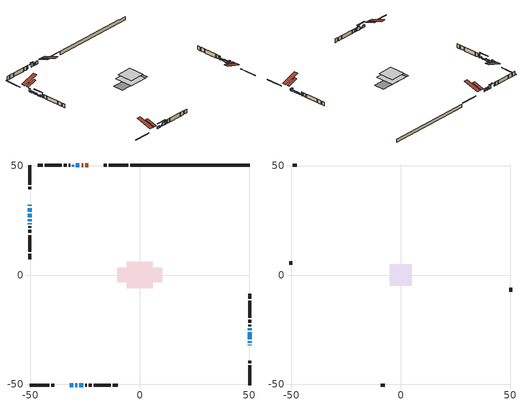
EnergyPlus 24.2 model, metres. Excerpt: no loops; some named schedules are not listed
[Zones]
conditioned space
 floor adiabatic (AdiabaticFloorConstruction): -5.99,-5.99 -5.99,5.99 5.99,5.99 5.99,-5.99 z0.49
 floor foundation (Slab1 construction): -10.37,-3.3 -10.37,3.3 10.37,3.3 10.37,-3.3 z-1.69
 wall outside (RimJoist1 construction): -5.33,50.26 -14.25,50.26 / -50.26,-50.26 -41.34,-50.26 / -50.26,50.26 -50.26,41.34 / 50.26,-50.26 50.26,-41.34 z0.49:0.79
 wall outside (RimJoist2 construction): -15.18,50.26 -16.51,50.26 / -40.41,-50.26 -39.08,-50.26 / -50.26,40.41 -50.26,39.08 / 50.26,-40.41 50.26,-39.08 z0.49:0.79
 wall outside (AdiabaticWallConstruction 1): -23.55,50.26 -24.92,50.26 / -25.85,50.26 -26.6,50.26 z0.49:2.52
 wall outside (AdiabaticWallConstruction): -27.53,50.26 -29.21,50.26 z0.49:3.16; -32.04,-50.26 -30.44,-50.26 z0.49:1.51; -50.26,32.04 -50.26,31.53 / -27.62,-50.26 -25.84,-50.26 z0.49:2.52; -50.26,30.61 -50.26,28.98 / -50.26,28.05 -50.26,26.47 z0.49:1.43; -29.52,-50.26 -28.55,-50.26 / -50.26,25.55 -50.26,24.58 z0.49:1.15; -50.26,23.65 -50.26,23.14 / 50.26,-32.05 50.26,-31.81 z0.49:1.71; 50.26,-30.88 50.26,-30.22 z0.49:2.42; 50.26,-29.29 50.26,-26.14 z0.49:1.46; 50.26,-25.21 50.26,-24.35 z0.49:1.28
 wall outside (Wall1 construction): -31.78,50.26 -32.42,50.26 / -24.91,-50.26 -24.27,-50.26 / -50.26,22.21 -50.26,21.57 / 50.26,-23.42 50.26,-22.78 z0.49:2.93
 wall outside (Wall2 construction): -33.35,50.26 -34.8,50.26 / -23.34,-50.26 -21.89,-50.26 / -50.26,20.64 -50.26,19.2 / 50.26,-21.85 50.26,-20.4 z0.49:2.93
 wall outside (Wall3 construction): -35.73,50.26 -43.4,50.26 / -20.97,-50.26 -13.3,-50.26 / -50.26,18.27 -50.26,10.6 / 50.26,-19.47 50.26,-11.81 z0.49:2.93
 wall outside (Wall4 construction): -44.32,50.26 -46.69,50.26 / -12.37,-50.26 -10.01,-50.26 / -50.26,9.67 -50.26,7.31 / 50.26,-10.88 50.26,-8.51 z0.49:2.93
 wall foundation (FoundationWall1 construction): -4.41,50.26,-1.69 -4.41,50.26,0.49 44.79,50.26,0.49 44.79,50.26,0.26 50.26,50.26,0.26 50.26,50.26,-1.69
 window (WindowConstruction): -27.53,50.26 -29.21,50.26 z0.49:3.16
 window (WindowConstruction 5): -32.04,-50.26 -30.44,-50.26 z0.49:1.5
 window (WindowConstruction 6): -50.26,32.04 -50.26,31.53 z0.49:2.52
 window (WindowConstruction 7): -50.26,30.61 -50.26,28.98 z0.49:1.43
 window (WindowConstruction 8): -50.26,28.05 -50.26,26.48 z0.49:1.43
 window (WindowConstruction 11): -29.51,-50.26 -28.55,-50.26 z0.49:1.15
 window (WindowConstruction 12): -50.26,25.55 -50.26,24.58 z0.49:1.15
 window (WindowConstruction 9): -50.26,23.65 -50.26,23.14 z0.49:1.71
 window (WindowConstruction 10): 50.26,-32.04 50.26,-31.81 z0.49:1.71
 window (WindowConstruction 1): 50.26,-30.88 50.26,-30.22 z0.49:2.42
 window (WindowConstruction 2): 50.26,-29.29 50.26,-26.14 z0.49:1.46
 window (WindowConstruction 3): 50.26,-25.21 50.26,-24.35 z0.49:1.28
 window (WindowConstruction 4): -27.62,-50.26 -25.84,-50.26 z0.49:2.52
 door (Door): -23.55,50.26 -24.92,50.26 z0.49:2.52
 door (Door 1): -25.85,50.26 -26.6,50.26 z0.49:2.52
 ceiling adiabatic (AdiabaticFloorConstruction): 5.99,-5.99 5.99,5.99 -5.99,5.99 -5.99,-5.99 z0.49
 roof outside (Roof2 construction): -22.62,50.26,2.93 -22.62,43.9,5.05 -20.94,43.9,5.05 -20.94,50.26,2.93; -32.97,-50.26,2.93 -32.97,-43.9,5.05 -34.65,-43.9,5.05 -34.65,-50.26,2.93; -50.26,32.97,2.93 -43.9,32.97,5.05 -43.9,34.65,5.05 -50.26,34.65,2.93; 50.26,-32.97,2.93 43.9,-32.97,5.05 43.9,-34.65,5.05 50.26,-34.65,2.93
 roof outside (AdiabaticRoofConstruction): -30.86,50.26,2.93 -30.86,49.57,3.16 -30.13,49.57,3.16 -30.13,50.26,2.93
 skylight (SkylightConstruction): -30.85,50.26,2.93 -30.85,49.57,3.16 -30.14,49.57,3.16 -30.14,50.26,2.93
attic - vented
 floor to conditioned space (Floor1 construction Reversed): -5.02,-5.02 -5.02,5.02 5.02,5.02 5.02,-5.02 z2.93
 wall outside (Wall5 construction): -47.62,50.26 -49.33,50.26 / -9.08,-50.26 -7.37,-50.26 / -50.26,6.38 -50.26,4.67 / 50.26,-7.58 50.26,-5.87 z0.49:2.93
 roof outside (Roof1 construction): -20.01,50.26,2.93 -20.01,40.49,6.18 -17.44,40.49,6.18 -17.44,50.26,2.93; -35.58,-50.26,2.93 -35.58,-40.49,6.18 -38.15,-40.49,6.18 -38.15,-50.26,2.93; -50.26,35.58,2.93 -40.49,35.58,6.18 -40.49,38.15,6.18 -50.26,38.15,2.93; 50.26,-35.58,2.93 40.49,-35.58,6.18 40.49,-38.15,6.18 50.26,-38.15,2.93
shading: -29.41,50.26 -27.33,50.26 -27.33,50.67 -29.41,50.67 z3.36; -30.24,-50.26 -32.24,-50.26 -32.24,-50.67 -30.24,-50.67 z1.71; -50.26,31.33 -50.26,32.24 -50.67,32.24 -50.67,31.33 z2.72; -50.26,28.78 -50.26,30.81 -50.67,30.81 -50.67,28.78 z1.63; -50.26,26.27 -50.26,28.25 -50.67,28.25 -50.67,26.27 z1.63; -25.91,-50.26 -32.15,-50.26 -32.15,-50.67 -25.91,-50.67 z3.79; -50.26,21.94 -50.26,28.19 -50.67,28.19 -50.67,21.94 z3.79; 50.26,-30.02 50.26,-31.08 50.67,-31.08 50.67,-30.02 z2.62; 50.26,-25.94 50.26,-29.49 50.67,-29.49 50.67,-25.94 z1.66; 50.26,-24.15 50.26,-25.41 50.67,-25.41 50.67,-24.15 z1.48; -25.64,-50.26 -27.82,-50.26 -27.82,-50.67 -25.64,-50.67 z2.72
[Building]
Building 1: Terrain=Suburbs
[Site:Location]
Edmonton Intl AP_AB: Latitude {deg}=53.31; Longitude {deg}=-113.58; Time Zone {hr}=-7; Elevation {m}=723; Keep Site Location Information=Yes
[Site:GroundTemperature:Shallow]
-1.56185, -3.61833, -3.78302, -2.80711, 1.11059, 5.01004, 8.39065, 10.5322, 10.7141, 8.97234, 5.67794, 1.89811
[Site:WaterMainsTemperature]
Calculation Method=Schedule; Temperature Schedule=mains temperature schedule
[Material] Roughness=Rough; Thermal Absorptance=0.9
Name | Thickness {m} | Conductivity {W/m-K} | Density {kg/m3} | Specific Heat {J/kg-K} | Solar Absorptance | Visible Absorptance
asphalt or fiberglass shingles | 0.00635 | 0.162714 | 1121.4 | 1465.45 | 0.4 | 0.4
asphalt or fiberglass shingles 1 | 0.00635 | 0.162714 | 1121.4 | 1465.45 | 0.7 | 0.7
ceiling loosefill ins | 0.0846667 | 0.0480833 | 16.02 | 1046.75 | 0.7 | 0.7
ceiling stud and cavity | 0.1397 | 0.100682 | 65.682 | 1177.47 | 0.7 | 0.7
concrete 4.0 in. | 0.1016 | 1.803125 | 2242.8 | 837.4 | 0.7 | 0.7
concrete 8.0 in. | 0.2032 | 1.803125 | 2242.8 | 837.4 | 0.7 | 0.7
door material | 0.04445 | 0.053851 | 512.64 | 1214.23 | 0.7 | 0.7
door material 1 | 0.04445 | 0.188738 | 512.64 | 1214.23 | 0.7 | 0.7
exterior vertical ins | 0.0457286 | 0.029427 | 32.04 | 1214.23 | 0.7 | 0.7
floor covering | 0.0127 | 0.0433444 | 54.468 | 1339.84 | 0.6 | 0.6
floor rigid ins; roof rigid ins; wall rigid ins | 0.512978 | 0.029427 | 32.04 | 1214.23 | 0.7 | 0.7
floor stud and cavity | 0.1397 | 1.75129 | 37.0049 | 1207.88 | 0.7 | 0.7
furniture material conditioned space 1 | 0.1524 | 0.115458 | 640.8 | 1214.23 | 0.6 | 0.6
gypsum board | 0.0127 | 0.160291 | 801 | 837.4 | 0.6 | 0.6
gypsum board 1 | 0.0127 | 0.160291 | 801 | 837.4 | 0.7 | 0.7
osb sheathing 0.5 in. | 0.0127 | 0.115458 | 512.64 | 1214.23 | 0.7 | 0.7
osb sheathing 0.75 in. | 0.01905 | 0.115458 | 512.64 | 1214.23 | 0.7 | 0.7
osb sheathing 2.0 in. | 0.0508 | 0.115458 | 512.64 | 1214.23 | 0.7 | 0.7
rim joist rigid ins | 0.051816 | 0.029427 | 32.04 | 1214.23 | 0.7 | 0.7
rim joist stud and cavity | 0.0508 | 0.0413573 | 125.044 | 1163.47 | 0.6 | 0.6
rim joist stud and cavity 1 | 0.0508 | 0.0357683 | 125.044 | 1163.47 | 0.6 | 0.6
roof stud and cavity | 0.2032 | 0.116356 | 78.34581 | 1123.46 | 0.7 | 0.7
roof stud and cavity 1 | 0.18415 | 1.78685 | 37.0049 | 1207.88 | 0.6 | 0.6
wall stud and cavity | 0.1397 | 0.104668 | 139.0536 | 1170.24 | 0.7 | 0.7
wall stud and cavity 1 | 0.1397 | 0.08757 | 139.0536 | 1170.24 | 0.7 | 0.7
wall stud and cavity 2 | 0.1397 | 0.0937807 | 139.0536 | 1170.24 | 0.7 | 0.7
wall stud and cavity 3 | 0.1397 | 0.108832 | 139.0536 | 1170.24 | 0.7 | 0.7
wall stud and cavity 4 | 0.0889 | 6.1454 | 50.32683 | 1063.81 | 0.6 | 0.6
wall stud and cavity 5 | 0.0889 | 0.380278 | 52.3479 | 1209.89 | 0.7 | 0.7
wall stud and cavity 6 | 0.0889 | 0.391764 | 83.0341 | 1211.67 | 0.7 | 0.7
wood siding | 0.0254 | 0.102417 | 544.68 | 1172.36 | 0.4 | 0.4
wood siding 1 | 0.00254 | 0.102417 | 544.68 | 1172.36 | 0.4 | 0.4
wood siding 2; wood siding 3; wood siding 4 | 0.0254 | 0.102417 | 544.68 | 1172.36 | 0.7 | 0.7
[WindowMaterial:SimpleGlazingSystem]
Name | U-Factor {W/m2-K} | Solar Heat Gain Coefficient
SkylightMaterial | 2.71701 | 0.4859
WindowMaterial | 2.43529 | 0.63
WindowMaterial 1 | 1.936198 | 0.48
WindowMaterial 10 | 3.30232 | 0.55
WindowMaterial 11 | 2.03897 | 0.44
WindowMaterial 2 | 1.93506 | 0.48
WindowMaterial 3 | 2.00774 | 0.45
WindowMaterial 4 | 2.97754 | 0.59
WindowMaterial 5 | 1.919164 | 0.49
WindowMaterial 6 | 2.549422 | 0.58
WindowMaterial 7 | 1.93393 | 0.48
WindowMaterial 8 | 1.941876 | 0.48
WindowMaterial 9 | 2.57668 | 0.56
[Construction]
AdiabaticFloorConstruction: floor stud and cavity, floor rigid ins, osb sheathing 0.75 in., floor covering
AdiabaticRoofConstruction: asphalt or fiberglass shingles 1, roof rigid ins, osb sheathing 0.75 in., roof stud and cavity 1
AdiabaticWallConstruction: wood siding 3, wall rigid ins, wall stud and cavity 5, gypsum board
AdiabaticWallConstruction 1: wood siding 4, wall rigid ins, wall stud and cavity 5, gypsum board
Door: door material
Door 1: door material 1
Floor1 construction Reversed: gypsum board, ceiling stud and cavity, ceiling loosefill ins
FoundationWall1 construction: concrete 8.0 in., gypsum board 1
furniture construction conditioned space 1: furniture material conditioned space 1
PartitionWallConstruction: gypsum board, wall stud and cavity 6, gypsum board
RimJoist1 construction: wood siding 2, rim joist rigid ins, osb sheathing 2.0 in., rim joist stud and cavity
RimJoist2 construction: wood siding 2, rim joist rigid ins, osb sheathing 2.0 in., rim joist stud and cavity 1
Roof1 construction: asphalt or fiberglass shingles
Roof2 construction: asphalt or fiberglass shingles, osb sheathing 0.75 in., roof stud and cavity, gypsum board
SkylightConstruction: SkylightMaterial
Slab1 construction: concrete 4.0 in.
Wall1 construction: wood siding, osb sheathing 0.5 in., wall stud and cavity, gypsum board
Wall2 construction: wood siding, osb sheathing 0.5 in., wall stud and cavity 1, gypsum board
Wall3 construction: wood siding, osb sheathing 0.5 in., wall stud and cavity 2, gypsum board
Wall4 construction: wood siding, osb sheathing 0.5 in., wall stud and cavity 3, gypsum board
Wall5 construction: wood siding 1, wall stud and cavity 4
WindowConstruction: WindowMaterial
WindowConstruction 1: WindowMaterial 1
WindowConstruction 10: WindowMaterial 10
WindowConstruction 11; WindowConstruction 12: WindowMaterial 11
WindowConstruction 2: WindowMaterial 2
WindowConstruction 3: WindowMaterial 3
WindowConstruction 4: WindowMaterial 4
WindowConstruction 5: WindowMaterial 5
WindowConstruction 6: WindowMaterial 6
WindowConstruction 7: WindowMaterial 7
WindowConstruction 8: WindowMaterial 8
WindowConstruction 9: WindowMaterial 9
[Zone] Multiplier=1; Part of Total Floor Area=Yes
Name | Volume {m3}
attic - vented | 53.1876
conditioned space | 693.4
[Space]
Name | Zone | Volume {m3}
attic - vented 1 | attic - vented | 53.1876
conditioned space 1 | conditioned space | 693.4
[ZoneInfiltration:EffectiveLeakageArea]
infil attic - vented 1: Zone or Space=attic - vented 1; Schedule=Always On Discrete; Effective Air Leakage Area {cm2}=3499.48; Stack Coefficient=0.000396018; Wind Coefficient=1.34455e-05
[ZoneMixing]
whole house fan mix: Zone or Space=attic - vented; Schedule=Always On Continuous; Design Flow Rate Calculation Method=Flow/Zone; Design Flow Rate {m3/s}=0; Source Zone or Space=conditioned space
[SurfaceProperty:ExposedFoundationPerimeter]
Slab1: Exposed Perimeter Calculation Method=TotalExposedPerimeter; Total Exposed Perimeter {m}=54.662
[InternalMass] Zone or ZoneList=conditioned space; Space or SpaceList=conditioned space 1
Name | Construction | Surface Area {m2}
furniture mass conditioned space 1 | furniture construction conditioned space 1 | 112.172
partition wall mass | PartitionWallConstruction | 280.43
[Lights]
interior lighting: Zone or ZoneList or Space or SpaceList=conditioned space 1; Schedule=interior lighting schedule; Design Level Calculation Method=LightingLevel; Lighting Level {W}=343.2; Return Air Fraction=0; Fraction Radiant=0.6; Fraction Visible=0.2; Fraction Replaceable=1
[People]
occupants: Zone or ZoneList or Space or SpaceList=conditioned space 1; Number of People Schedule=occupants schedule; Number of People Calculation Method=People; Number of People=3; Fraction Radiant=0.314171; Sensible Heat Fraction=0.56303; Activity Level Schedule=occupants activity schedule; Carbon Dioxide Generation Rate {m3/s-W}=0; Enable ASHRAE 55 Comfort Warnings=No; Mean Radiant Temperature Calculation Type=EnclosureAveraged
[ElectricEquipment] Zone or ZoneList or Space or SpaceList=conditioned space 1; Design Level Calculation Method=EquipmentLevel
Name | Schedule | Design Level {W} | Fraction Latent | Fraction Radiant | Fraction Lost
clothes dryer | clothes dryer schedule | 140.772 | 0.015 | 0.081 | 0.85
clothes washer | clothes washer schedule | 32.1985 | 0.03 | 0.162 | 0.7
cooking range | cooking range schedule | 215.147 | 0.08 | 0.432 | 0.2
dishwasher | dishwasher schedule | 66.8632 | 0.3 | 0.18 | 0.4
fridge | fridge schedule | 72.9452 | 0 | 0.6 | 0
mech vent bath fan 0 | mech vent bath fan 0 schedule | 50.2 | 0 | 0 | 1
mech vent bath fan 1 | mech vent bath fan 1 schedule | 50.2 | 0 | 0 | 1
mech vent house fan | mech vent house fan schedule | 0 | 0 | 0 | 1
mech vent house fan cfis | mech vent house fan cfis schedule | 0 | 0 | 0 | 0
mech vent range fan 0 | mech vent range fan 0 schedule | 57 | 0 | 0 | 1
misc plug loads | misc plug loads schedule | 494.7 | 0.045 | 0.513 | 0.1
whole house fan | Always On Discrete | 0 | 0 | 0 | 1
[OtherEquipment] Zone or ZoneList or Space or SpaceList=conditioned space 1; Design Level Calculation Method=EquipmentLevel
Name | Fuel Type | Schedule | Design Level {W} | Fraction Latent | Fraction Radiant | Fraction Lost
clothes dryer 1 | Electricity | clothes dryer schedule | 0 | 0.015 | 0.081 | 0.85
cooking range 1 | Electricity | cooking range schedule | 0 | 0.08 | 0.432 | 0.2
general water use latent | None | general water use schedule | 62.594 | 1 | 0 | 0
general water use sensible | None | general water use schedule | -61.6891 | 0 | 0.6 | 0
mech vent house fan latent load | None | Always On Discrete | 0 | 1 | 0 | 0
mech vent house fan sensible load | None | Always On Discrete | 0 | 0 | 0 | 0
water heater energy adjustment1 | NaturalGas | Always On Discrete | 0.01 | 0 | 0 | 1
[ZoneInfiltration:DesignFlowRate] Zone or ZoneList or Space or SpaceList=conditioned space 1; Schedule=Always On Discrete; Design Flow Rate Calculation Method=Flow/Zone; Design Flow Rate {m3/s}=0
infil flow; natural vent flow; whole house fan flow
[Foundation:Kiva]
Foundation Kiva 1: Initial Indoor Air Temperature {C}=18; Wall Height Above Grade {m}=0.489996; Wall Depth Below Slab {m}=0.2032; Custom Block Material Name 1=exterior vertical ins; Custom Block Depth 1 {m}=2.17999; Custom Block X Position 1 {m}=0.2159; Custom Block Z Position 1 {m}=0
[Foundation:Kiva:Settings]
Soil Conductivity {W/m-K}=0.849921; Soil Density {kg/m3}=1842.3; Soil Specific Heat {J/kg-K}=418.7; Ground Solar Absorptivity=0.9; Ground Thermal Absorptivity=0.9; Ground Surface Roughness {m}=0.03; Far-Field Width {m}=40; Deep-Ground Boundary Condition=ZeroFlux; Deep-Ground Depth {m}=40; Minimum Cell Dimension {m}=0.2; Maximum Cell Growth Coefficient=3; Simulation Timestep=Timestep
[Exterior:Lights]
exterior lighting: Schedule=exterior lighting schedule; Design Level {W}=75.6
[Schedule:Constant]
Name | Hourly Value
Always On Continuous; mech vent house fan schedule; mech vent house fan cfis schedule; Always On Discrete | 1
occupants activity schedule | 117.228
fridge schedule | 0
[Schedule:Week:Daily]
interior lighting schedule Week Rule - Jan1-Jan27: interior lighting schedule day, interior lighting schedule day, interior lighting schedule day, interior lighting schedule day, interior lighting schedule day, interior lighting schedule day, interior lighting schedule day, interior lighting schedule default day, interior lighting schedule default day, interior lighting schedule default day, interior lighting schedule default day, interior lighting schedule default day
interior lighting schedule Week Rule - Jan28-Feb3: interior lighting schedule day, interior lighting schedule day, interior lighting schedule day, interior lighting schedule day, interior lighting schedule day 1, interior lighting schedule day 1, interior lighting schedule day 1, interior lighting schedule default day, interior lighting schedule default day, interior lighting schedule default day, interior lighting schedule default day, interior lighting schedule default day
interior lighting schedule Week Rule - Feb4-Feb24: interior lighting schedule day 1, interior lighting schedule day 1, interior lighting schedule day 1, interior lighting schedule day 1, interior lighting schedule day 1, interior lighting schedule day 1, interior lighting schedule day 1, interior lighting schedule default day, interior lighting schedule default day, interior lighting schedule default day, interior lighting schedule default day, interior lighting schedule default day
interior lighting schedule Week Rule - Feb25-Mar3: interior lighting schedule day 1, interior lighting schedule day 1, interior lighting schedule day 1, interior lighting schedule day 1, interior lighting schedule day 2, interior lighting schedule day 2, interior lighting schedule day 2, interior lighting schedule default day, interior lighting schedule default day, interior lighting schedule default day, interior lighting schedule default day, interior lighting schedule default day
interior lighting schedule Week Rule - Mar4-Mar31: interior lighting schedule day 2, interior lighting schedule day 2, interior lighting schedule day 2, interior lighting schedule day 2, interior lighting schedule day 2, interior lighting schedule day 2, interior lighting schedule day 2, interior lighting schedule default day, interior lighting schedule default day, interior lighting schedule default day, interior lighting schedule default day, interior lighting schedule default day
interior lighting schedule Week Rule - Apr1-Apr28: interior lighting schedule day 3, interior lighting schedule day 3, interior lighting schedule day 3, interior lighting schedule day 3, interior lighting schedule day 3, interior lighting schedule day 3, interior lighting schedule day 3, interior lighting schedule default day, interior lighting schedule default day, interior lighting schedule default day, interior lighting schedule default day, interior lighting schedule default day
interior lighting schedule Week Rule - Apr29-May5: interior lighting schedule day 3, interior lighting schedule day 3, interior lighting schedule day 4, interior lighting schedule day 4, interior lighting schedule day 4, interior lighting schedule day 4, interior lighting schedule day 4, interior lighting schedule default day, interior lighting schedule default day, interior lighting schedule default day, interior lighting schedule default day, interior lighting schedule default day
interior lighting schedule Week Rule - May6-May26: interior lighting schedule day 4, interior lighting schedule day 4, interior lighting schedule day 4, interior lighting schedule day 4, interior lighting schedule day 4, interior lighting schedule day 4, interior lighting schedule day 4, interior lighting schedule default day, interior lighting schedule default day, interior lighting schedule default day, interior lighting schedule default day, interior lighting schedule default day
interior lighting schedule Week Rule - May27-Jun2: interior lighting schedule day 4, interior lighting schedule day 4, interior lighting schedule day 4, interior lighting schedule day 4, interior lighting schedule day 4, interior lighting schedule day 5, interior lighting schedule day 5, interior lighting schedule default day, interior lighting schedule default day, interior lighting schedule default day, interior lighting schedule default day, interior lighting schedule default day
interior lighting schedule Week Rule - Jun3-Jun30: interior lighting schedule day 5, interior lighting schedule day 5, interior lighting schedule day 5, interior lighting schedule day 5, interior lighting schedule day 5, interior lighting schedule day 5, interior lighting schedule day 5, interior lighting schedule default day, interior lighting schedule default day, interior lighting schedule default day, interior lighting schedule default day, interior lighting schedule default day
interior lighting schedule Week Rule - Jul1-Jul28: interior lighting schedule day 6, interior lighting schedule day 6, interior lighting schedule day 6, interior lighting schedule day 6, interior lighting schedule day 6, interior lighting schedule day 6, interior lighting schedule day 6, interior lighting schedule default day, interior lighting schedule default day, interior lighting schedule default day, interior lighting schedule default day, interior lighting schedule default day
interior lighting schedule Week Rule - Jul29-Aug4: interior lighting schedule day 6, interior lighting schedule day 6, interior lighting schedule day 6, interior lighting schedule day 7, interior lighting schedule day 7, interior lighting schedule day 7, interior lighting schedule day 7, interior lighting schedule default day, interior lighting schedule default day, interior lighting schedule default day, interior lighting schedule default day, interior lighting schedule default day
interior lighting schedule Week Rule - Aug5-Aug25: interior lighting schedule day 7, interior lighting schedule day 7, interior lighting schedule day 7, interior lighting schedule day 7, interior lighting schedule day 7, interior lighting schedule day 7, interior lighting schedule day 7, interior lighting schedule default day, interior lighting schedule default day, interior lighting schedule default day, interior lighting schedule default day, interior lighting schedule default day
interior lighting schedule Week Rule - Aug26-Sep1: interior lighting schedule day 7, interior lighting schedule day 7, interior lighting schedule day 7, interior lighting schedule day 7, interior lighting schedule day 7, interior lighting schedule day 7, interior lighting schedule day 8, interior lighting schedule default day, interior lighting schedule default day, interior lighting schedule default day, interior lighting schedule default day, interior lighting schedule default day
interior lighting schedule Week Rule - Sep2-Sep29: interior lighting schedule day 8, interior lighting schedule day 8, interior lighting schedule day 8, interior lighting schedule day 8, interior lighting schedule day 8, interior lighting schedule day 8, interior lighting schedule day 8, interior lighting schedule default day, interior lighting schedule default day, interior lighting schedule default day, interior lighting schedule default day, interior lighting schedule default day
interior lighting schedule Week Rule - Sep30-Oct6: interior lighting schedule day 8, interior lighting schedule day 9, interior lighting schedule day 9, interior lighting schedule day 9, interior lighting schedule day 9, interior lighting schedule day 9, interior lighting schedule day 9, interior lighting schedule default day, interior lighting schedule default day, interior lighting schedule default day, interior lighting schedule default day, interior lighting schedule default day
interior lighting schedule Week Rule - Oct7-Oct27: interior lighting schedule day 9, interior lighting schedule day 9, interior lighting schedule day 9, interior lighting schedule day 9, interior lighting schedule day 9, interior lighting schedule day 9, interior lighting schedule day 9, interior lighting schedule default day, interior lighting schedule default day, interior lighting schedule default day, interior lighting schedule default day, interior lighting schedule default day
interior lighting schedule Week Rule - Oct28-Nov3: interior lighting schedule day 9, interior lighting schedule day 9, interior lighting schedule day 9, interior lighting schedule day 9, interior lighting schedule day 10, interior lighting schedule day 10, interior lighting schedule day 10, interior lighting schedule default day, interior lighting schedule default day, interior lighting schedule default day, interior lighting schedule default day, interior lighting schedule default day
interior lighting schedule Week Rule - Nov4-Nov24: interior lighting schedule day 10, interior lighting schedule day 10, interior lighting schedule day 10, interior lighting schedule day 10, interior lighting schedule day 10, interior lighting schedule day 10, interior lighting schedule day 10, interior lighting schedule default day, interior lighting schedule default day, interior lighting schedule default day, interior lighting schedule default day, interior lighting schedule default day
interior lighting schedule Week Rule - Nov25-Dec1: interior lighting schedule day 10, interior lighting schedule day 10, interior lighting schedule day 10, interior lighting schedule day 10, interior lighting schedule day 10, interior lighting schedule day 10, interior lighting schedule day 11, interior lighting schedule default day, interior lighting schedule default day, interior lighting schedule default day, interior lighting schedule default day, interior lighting schedule default day
interior lighting schedule Week Rule - Dec2-Dec31: interior lighting schedule day 11, interior lighting schedule day 11, interior lighting schedule day 11, interior lighting schedule day 11, interior lighting schedule day 11, interior lighting schedule day 11, interior lighting schedule day 11, interior lighting schedule default day, interior lighting schedule default day, interior lighting schedule default day, interior lighting schedule default day, interior lighting schedule default day
occupants schedule Week Rule - Jan1-Dec31: occupants schedule day, occupants schedule day, occupants schedule day, occupants schedule day, occupants schedule day, occupants schedule day, occupants schedule day, occupants schedule default day, occupants schedule default day, occupants schedule default day, occupants schedule default day, occupants schedule default day
clothes dryer schedule Week Rule - Jan1-Dec31: clothes dryer schedule day, clothes dryer schedule day, clothes dryer schedule day, clothes dryer schedule day, clothes dryer schedule day, clothes dryer schedule day, clothes dryer schedule day, clothes dryer schedule default day, clothes dryer schedule default day, clothes dryer schedule default day, clothes dryer schedule default day, clothes dryer schedule default day
clothes washer schedule Week Rule - Jan1-Dec31: clothes washer schedule day, clothes washer schedule day, clothes washer schedule day, clothes washer schedule day, clothes washer schedule day, clothes washer schedule day, clothes washer schedule day, clothes washer schedule default day, clothes washer schedule default day, clothes washer schedule default day, clothes washer schedule default day, clothes washer schedule default day
cooking range schedule Week Rule - Jan1-Dec31: cooking range schedule day, cooking range schedule day, cooking range schedule day, cooking range schedule day, cooking range schedule day, cooking range schedule day, cooking range schedule day, cooking range schedule default day, cooking range schedule default day, cooking range schedule default day, cooking range schedule default day, cooking range schedule default day
dishwasher schedule Week Rule - Jan1-Dec31: dishwasher schedule day, dishwasher schedule day, dishwasher schedule day, dishwasher schedule day, dishwasher schedule day, dishwasher schedule day, dishwasher schedule day, dishwasher schedule default day, dishwasher schedule default day, dishwasher schedule default day, dishwasher schedule default day, dishwasher schedule default day
mech vent bath fan 0 schedule Week Rule - Jan1-Dec31: mech vent bath fan 0 schedule day, mech vent bath fan 0 schedule day, mech vent bath fan 0 schedule day, mech vent bath fan 0 schedule day, mech vent bath fan 0 schedule day, mech vent bath fan 0 schedule day, mech vent bath fan 0 schedule day, mech vent bath fan 0 schedule default day, mech vent bath fan 0 schedule default day, mech vent bath fan 0 schedule default day, mech vent bath fan 0 schedule default day, mech vent bath fan 0 schedule default day
mech vent bath fan 1 schedule Week Rule - Jan1-Dec31: mech vent bath fan 1 schedule day, mech vent bath fan 1 schedule day, mech vent bath fan 1 schedule day, mech vent bath fan 1 schedule day, mech vent bath fan 1 schedule day, mech vent bath fan 1 schedule day, mech vent bath fan 1 schedule day, mech vent bath fan 1 schedule default day, mech vent bath fan 1 schedule default day, mech vent bath fan 1 schedule default day, mech vent bath fan 1 schedule default day, mech vent bath fan 1 schedule default day
mech vent range fan 0 schedule Week Rule - Jan1-Dec31: mech vent range fan 0 schedule day, mech vent range fan 0 schedule day, mech vent range fan 0 schedule day, mech vent range fan 0 schedule day, mech vent range fan 0 schedule day, mech vent range fan 0 schedule day, mech vent range fan 0 schedule day, mech vent range fan 0 schedule default day, mech vent range fan 0 schedule default day, mech vent range fan 0 schedule default day, mech vent range fan 0 schedule default day, mech vent range fan 0 schedule default day
misc plug loads schedule Week Rule - Jan1-Dec31: misc plug loads schedule day, misc plug loads schedule day, misc plug loads schedule day, misc plug loads schedule day, misc plug loads schedule day, misc plug loads schedule day, misc plug loads schedule day, misc plug loads schedule default day, misc plug loads schedule default day, misc plug loads schedule default day, misc plug loads schedule default day, misc plug loads schedule default day
general water use schedule Week Rule - Jan1-Dec31: general water use schedule day, general water use schedule day, general water use schedule day, general water use schedule day, general water use schedule day, general water use schedule day, general water use schedule day, general water use schedule default day, general water use schedule default day, general water use schedule default day, general water use schedule default day, general water use schedule default day
exterior lighting schedule Week Rule - Jan1-Jan27: exterior lighting schedule day, exterior lighting schedule day, exterior lighting schedule day, exterior lighting schedule day, exterior lighting schedule day, exterior lighting schedule day, exterior lighting schedule day, exterior lighting schedule default day, exterior lighting schedule default day, exterior lighting schedule default day, exterior lighting schedule default day, exterior lighting schedule default day
exterior lighting schedule Week Rule - Jan28-Feb3: exterior lighting schedule day, exterior lighting schedule day, exterior lighting schedule day, exterior lighting schedule day, exterior lighting schedule day 1, exterior lighting schedule day 1, exterior lighting schedule day 1, exterior lighting schedule default day, exterior lighting schedule default day, exterior lighting schedule default day, exterior lighting schedule default day, exterior lighting schedule default day
exterior lighting schedule Week Rule - Feb4-Feb24: exterior lighting schedule day 1, exterior lighting schedule day 1, exterior lighting schedule day 1, exterior lighting schedule day 1, exterior lighting schedule day 1, exterior lighting schedule day 1, exterior lighting schedule day 1, exterior lighting schedule default day, exterior lighting schedule default day, exterior lighting schedule default day, exterior lighting schedule default day, exterior lighting schedule default day
exterior lighting schedule Week Rule - Feb25-Mar3: exterior lighting schedule day 1, exterior lighting schedule day 1, exterior lighting schedule day 1, exterior lighting schedule day 1, exterior lighting schedule day 2, exterior lighting schedule day 2, exterior lighting schedule day 2, exterior lighting schedule default day, exterior lighting schedule default day, exterior lighting schedule default day, exterior lighting schedule default day, exterior lighting schedule default day
exterior lighting schedule Week Rule - Mar4-Mar31: exterior lighting schedule day 2, exterior lighting schedule day 2, exterior lighting schedule day 2, exterior lighting schedule day 2, exterior lighting schedule day 2, exterior lighting schedule day 2, exterior lighting schedule day 2, exterior lighting schedule default day, exterior lighting schedule default day, exterior lighting schedule default day, exterior lighting schedule default day, exterior lighting schedule default day
exterior lighting schedule Week Rule - Apr1-Apr28: exterior lighting schedule day 3, exterior lighting schedule day 3, exterior lighting schedule day 3, exterior lighting schedule day 3, exterior lighting schedule day 3, exterior lighting schedule day 3, exterior lighting schedule day 3, exterior lighting schedule default day, exterior lighting schedule default day, exterior lighting schedule default day, exterior lighting schedule default day, exterior lighting schedule default day
exterior lighting schedule Week Rule - Apr29-May5: exterior lighting schedule day 3, exterior lighting schedule day 3, exterior lighting schedule day 4, exterior lighting schedule day 4, exterior lighting schedule day 4, exterior lighting schedule day 4, exterior lighting schedule day 4, exterior lighting schedule default day, exterior lighting schedule default day, exterior lighting schedule default day, exterior lighting schedule default day, exterior lighting schedule default day
exterior lighting schedule Week Rule - May6-May26: exterior lighting schedule day 4, exterior lighting schedule day 4, exterior lighting schedule day 4, exterior lighting schedule day 4, exterior lighting schedule day 4, exterior lighting schedule day 4, exterior lighting schedule day 4, exterior lighting schedule default day, exterior lighting schedule default day, exterior lighting schedule default day, exterior lighting schedule default day, exterior lighting schedule default day
exterior lighting schedule Week Rule - May27-Jun2: exterior lighting schedule day 4, exterior lighting schedule day 4, exterior lighting schedule day 4, exterior lighting schedule day 4, exterior lighting schedule day 4, exterior lighting schedule day 5, exterior lighting schedule day 5, exterior lighting schedule default day, exterior lighting schedule default day, exterior lighting schedule default day, exterior lighting schedule default day, exterior lighting schedule default day
exterior lighting schedule Week Rule - Jun3-Jun30: exterior lighting schedule day 5, exterior lighting schedule day 5, exterior lighting schedule day 5, exterior lighting schedule day 5, exterior lighting schedule day 5, exterior lighting schedule day 5, exterior lighting schedule day 5, exterior lighting schedule default day, exterior lighting schedule default day, exterior lighting schedule default day, exterior lighting schedule default day, exterior lighting schedule default day
[Schedule:Year]
interior lighting schedule: interior lighting schedule Week Rule - Jan1-Jan27, 1, 1, 1, 27, interior lighting schedule Week Rule - Jan28-Feb3, 1, 28, 2, 3, interior lighting schedule Week Rule - Feb4-Feb24, 2, 4, 2, 24, interior lighting schedule Week Rule - Feb25-Mar3, 2, 25, 3, 3, interior lighting schedule Week Rule - Mar4-Mar31, 3, 4, 3, 31, interior lighting schedule Week Rule - Apr1-Apr28, 4, 1, 4, 28, interior lighting schedule Week Rule - Apr29-May5, 4, 29, 5, 5, interior lighting schedule Week Rule - May6-May26, 5, 6, 5, 26, interior lighting schedule Week Rule - May27-Jun2, 5, 27, 6, 2, interior lighting schedule Week Rule - Jun3-Jun30, 6, 3, 6, 30, interior lighting schedule Week Rule - Jul1-Jul28, 7, 1, 7, 28, interior lighting schedule Week Rule - Jul29-Aug4, 7, 29, 8, 4, interior lighting schedule Week Rule - Aug5-Aug25, 8, 5, 8, 25, interior lighting schedule Week Rule - Aug26-Sep1, 8, 26, 9, 1, interior lighting schedule Week Rule - Sep2-Sep29, 9, 2, 9, 29, interior lighting schedule Week Rule - Sep30-Oct6, 9, 30, 10, 6, interior lighting schedule Week Rule - Oct7-Oct27, 10, 7, 10, 27, interior lighting schedule Week Rule - Oct28-Nov3, 10, 28, 11, 3, interior lighting schedule Week Rule - Nov4-Nov24, 11, 4, 11, 24, interior lighting schedule Week Rule - Nov25-Dec1, 11, 25, 12, 1, interior lighting schedule Week Rule - Dec2-Dec31, 12, 2, 12, 31
occupants schedule: occupants schedule Week Rule - Jan1-Dec31, 1, 1, 12, 31
clothes dryer schedule: clothes dryer schedule Week Rule - Jan1-Dec31, 1, 1, 12, 31
clothes washer schedule: clothes washer schedule Week Rule - Jan1-Dec31, 1, 1, 12, 31
cooking range schedule: cooking range schedule Week Rule - Jan1-Dec31, 1, 1, 12, 31
dishwasher schedule: dishwasher schedule Week Rule - Jan1-Dec31, 1, 1, 12, 31
mech vent bath fan 0 schedule: mech vent bath fan 0 schedule Week Rule - Jan1-Dec31, 1, 1, 12, 31
mech vent bath fan 1 schedule: mech vent bath fan 1 schedule Week Rule - Jan1-Dec31, 1, 1, 12, 31
mech vent range fan 0 schedule: mech vent range fan 0 schedule Week Rule - Jan1-Dec31, 1, 1, 12, 31
misc plug loads schedule: misc plug loads schedule Week Rule - Jan1-Dec31, 1, 1, 12, 31
general water use schedule: general water use schedule Week Rule - Jan1-Dec31, 1, 1, 12, 31
exterior lighting schedule: exterior lighting schedule Week Rule - Jan1-Jan27, 1, 1, 1, 27, exterior lighting schedule Week Rule - Jan28-Feb3, 1, 28, 2, 3, exterior lighting schedule Week Rule - Feb4-Feb24, 2, 4, 2, 24, exterior lighting schedule Week Rule - Feb25-Mar3, 2, 25, 3, 3, exterior lighting schedule Week Rule - Mar4-Mar31, 3, 4, 3, 31, exterior lighting schedule Week Rule - Apr1-Apr28, 4, 1, 4, 28, exterior lighting schedule Week Rule - Apr29-May5, 4, 29, 5, 5, exterior lighting schedule Week Rule - May6-May26, 5, 6, 5, 26, exterior lighting schedule Week Rule - May27-Jun2, 5, 27, 6, 2, exterior lighting schedule Week Rule - Jun3-Jun30, 6, 3, 6, 30, exterior lighting schedule Week Rule - Jul1-Jul28, 7, 1, 7, 28, exterior lighting schedule Week Rule - Jul29-Aug4, 7, 29, 8, 4, exterior lighting schedule Week Rule - Aug5-Aug25, 8, 5, 8, 25, exterior lighting schedule Week Rule - Aug26-Sep1, 8, 26, 9, 1, exterior lighting schedule Week Rule - Sep2-Sep29, 9, 2, 9, 29, exterior lighting schedule Week Rule - Sep30-Oct6, 9, 30, 10, 6, exterior lighting schedule Week Rule - Oct7-Oct27, 10, 7, 10, 27, exterior lighting schedule Week Rule - Oct28-Nov3, 10, 28, 11, 3, exterior lighting schedule Week Rule - Nov4-Nov24, 11, 4, 11, 24, exterior lighting schedule Week Rule - Nov25-Dec1, 11, 25, 12, 1, exterior lighting schedule Week Rule - Dec2-Dec31, 12, 2, 12, 31
[Schedule:Compact]
mains temperature schedule: Through: 01/01, For: AllDays, Until: 24:00, 3.97167, Through: 01/02, For: AllDays, Until: 24:00, 3.90778, Through: 01/03, For: AllDays, Until: 24:00, 3.84556, Through: 01/04, For: AllDays, Until: 24:00, 3.78389, Through: 01/05, For: AllDays, Until: 24:00, 3.72278, Through: 01/06, For: AllDays, Until: 24:00, 3.66278, Through: 01/07, For: AllDays, Until: 24:00, 3.60389, Through: 01/08, For: AllDays, Until: 24:00, 3.54556, Through: 01/09, For: AllDays, Until: 24:00, 3.48833, Through: 01/10, For: AllDays, Until: 24:00, 3.43167, Through: 01/11, For: AllDays, Until: 24:00, 3.37611, Through: 01/12, For: AllDays, Until: 24:00, 3.32167, Through: 01/13, For: AllDays, Until: 24:00, 3.26833, Through: 01/14, For: AllDays, Until: 24:00, 3.21556, Through: 01/15, For: AllDays, Until: 24:00, 3.16444, Through: 01/16, For: AllDays, Until: 24:00, 3.11389, Through: 01/17, For: AllDays, Until: 24:00, 3.06444, Through: 01/18, For: AllDays, Until: 24:00, 3.01611, Through: 01/19, For: AllDays, Until: 24:00, 2.96889, Through: 01/20, For: AllDays, Until: 24:00, 2.92278, Through: 01/21, For: AllDays, Until: 24:00, 2.87722, Through: 01/22, For: AllDays, Until: 24:00, 2.83333, Through: 01/23, For: AllDays, Until: 24:00, 2.79056, Through: 01/24, For: AllDays, Until: 24:00, 2.74889, Through: 01/25, For: AllDays, Until: 24:00, 2.70833, Through: 01/26, For: AllDays, Until: 24:00, 2.66889, Through: 01/27, For: AllDays, Until: 24:00, 2.63056, Through: 01/28, For: AllDays, Until: 24:00, 2.59333, Through: 01/29, For: AllDays, Until: 24:00, 2.55778, Through: 01/30, For: AllDays, Until: 24:00, 2.52278, Through: 01/31, For: AllDays, Until: 24:00, 2.48944, Through: 02/01, For: AllDays, Until: 24:00, 2.45722, Through: 02/02, For: AllDays, Until: 24:00, 2.42611, Through: 02/03, For: AllDays, Until: 24:00, 2.39667, Through: 02/04, For: AllDays, Until: 24:00, 2.36833, Through: 02/05, For: AllDays, Until: 24:00, 2.34111, Through: 02/06, For: AllDays, Until: 24:00, 2.315, Through: 02/07, For: AllDays, Until: 24:00, 2.29056, Through: 02/08, For: AllDays, Until: 24:00, 2.26722, Through: 02/09, For: AllDays, Until: 24:00, 2.245, Through: 02/10, For: AllDays, Until: 24:00, 2.22444, Through: 02/11, For: AllDays, Until: 24:00, 2.20444, Through: 02/12, For: AllDays, Until: 24:00, 2.18667, Through: 02/13, For: AllDays, Until: 24:00, 2.17, Through: 02/14, For: AllDays, Until: 24:00, 2.15444, Through: 02/15, For: AllDays, Until: 24:00, 2.14, Through: 02/16, For: AllDays, Until: 24:00, 2.12722, Through: 02/17, For: AllDays, Until: 24:00, 2.11556, Through: 02/18, For: AllDays, Until: 24:00, 2.10556, Through: 02/19, For: AllDays, Until: 24:00, 2.09667, Through: 02/20, For: AllDays, Until: 24:00, 2.08889, Through: 02/21, For: AllDays, Until: 24:00, 2.08278, Through: 02/22, For: AllDays, Until: 24:00, 2.07833, Through: 02/23, For: AllDays, Until: 24:00, 2.07444, Through: 02/24, For: AllDays, Until: 24:00, 2.07278, Through: 02/25, For: AllDays, Until: 24:00, 2.07167, Through: 02/26, For: AllDays, Until: 24:00, 2.07222, Through: 02/27, For: AllDays, Until: 24:00, 2.07444, Through: 02/28, For: AllDays, Until: 24:00, 2.07778, Through: 03/01, For: AllDays, Until: 24:00, 2.08222, Through: 03/02, For: AllDays, Until: 24:00, 2.08833, Through: 03/03, For: AllDays, Until: 24:00, 2.09556, Through: 03/04, For: AllDays, Until: 24:00, 2.10444, Through: 03/05, For: AllDays, Until: 24:00, 2.11444, Through: 03/06, For: AllDays, Until: 24:00, 2.12556, Through: 03/07, For: AllDays, Until: 24:00, 2.13833, Through: 03/08, For: AllDays, Until: 24:00, 2.15278, Through: 03/09, For: AllDays, Until: 24:00, 2.16778, Through: 03/10, For: AllDays, Until: 24:00, 2.18444, Through: 03/11, For: AllDays, Until: 24:00, 2.20278, Through: 03/12, For: AllDays, Until: 24:00, 2.22167, Through: 03/13, For: AllDays, Until: 24:00, 2.24278, Through: 03/14, For: AllDays, Until: 24:00, 2.26444, Through: 03/15, For: AllDays, Until: 24:00, 2.28778, Through: 03/16, For: AllDays, Until: 24:00, 2.31222, Through: 03/17, For: AllDays, Until: 24:00, 2.33778, Through: 03/18, For: AllDays, Until: 24:00, 2.365, Through: 03/19, For: AllDays, Until: 24:00, 2.39333, Through: 03/20, For: AllDays, Until: 24:00, 2.42278, Through: 03/21, For: AllDays, Until: 24:00, 2.45389, Through: 03/22, For: AllDays, Until: 24:00, 2.48611, Through: 03/23, For: AllDays, Until: 24:00, 2.51889, Through: 03/24, For: AllDays, Until: 24:00, 2.55389, Through: 03/25, For: AllDays, Until: 24:00, 2.58944, Through: 03/26, For: AllDays, Until: 24:00, 2.62611, Through: 03/27, For: AllDays, Until: 24:00, 2.66444, Through: 03/28, For: AllDays, Until: 24:00, 2.70389, Through: 03/29, For: AllDays, Until: 24:00, 2.74389, Through: 03/30, For: AllDays, Until: 24:00, 2.78556, Through: 03/31, For: AllDays, Until: 24:00, 2.82833, Through: 04/01, For: AllDays, Until: 24:00, 2.87222, Through: 04/02, For: AllDays, Until: 24:00, 2.91722, Through: 04/03, For: AllDays, Until: 24:00, 2.96333, Through: 04/04, For: AllDays, Until: 24:00, 3.01056, Through: 04/05, For: AllDays, Until: 24:00, 3.05889, Through: 04/06, For: AllDays, Until: 24:00, 3.10833, Through: 04/07, For: AllDays, Until: 24:00, 3.15833, Through: 04/08, For: AllDays, Until: 24:00, 3.21, Through: 04/09, For: AllDays, Until: 24:00, 3.26222, Through: 04/10, For: AllDays, Until: 24:00, 3.31556, Through: 04/11, For: AllDays, Until: 24:00, 3.37, Through: 04/12, For: AllDays, Until: 24:00, 3.42556, Through: 04/13, For: AllDays, Until: 24:00, 3.48167, Through: 04/14, For: AllDays, Until: 24:00, 3.53889, Through: 04/15, For: AllDays, Until: 24:00, 3.59722, Through: 04/16, For: AllDays, Until: 24:00, 3.65611, Through: 04/17, For: AllDays, Until: 24:00, 3.71611, Through: 04/18, For: AllDays, Until: 24:00, 3.77667, Through: 04/19, For: AllDays, Until: 24:00, 3.83833, Through: 04/20, For: AllDays, Until: 24:00, 3.90111, Through: 04/21, For: AllDays, Until: 24:00, 3.96444, Through: 04/22, For: AllDays, Until: 24:00, 4.02833, Through: 04/23, For: AllDays, Until: 24:00, 4.09333, Through: 04/24, For: AllDays, Until: 24:00, 4.15889, Through: 04/25, For: AllDays, Until: 24:00, 4.225, Through: 04/26, For: AllDays, Until: 24:00, 4.29222, Through: 04/27, For: AllDays, Until: 24:00, 4.36, Through: 04/28, For: AllDays, Until: 24:00, 4.42833, Through: 04/29, For: AllDays, Until: 24:00, 4.49722, Through: 04/30, For: AllDays, Until: 24:00, 4.56667, Through: 05/01, For: AllDays, Until: 24:00, 4.63722, Through: 05/02, For: AllDays, Until: 24:00, 4.70833, Through: 05/03, For: AllDays, Until: 24:00, 4.77944, Through: 05/04, For: AllDays, Until: 24:00, 4.85167, Through: 05/05, For: AllDays, Until: 24:00, 4.92389, Through: 05/06, For: AllDays, Until: 24:00, 4.99722, Through: 05/07, For: AllDays, Until: 24:00, 5.07056, Through: 05/08, For: AllDays, Until: 24:00, 5.145, Through: 05/09, For: AllDays, Until: 24:00, 5.21944, Through: 05/10, For: AllDays, Until: 24:00, 5.29389, Through: 05/11, For: AllDays, Until: 24:00, 5.36944, Through: 05/12, For: AllDays, Until: 24:00, 5.445, Through: 05/13, For: AllDays, Until: 24:00, 5.52111, Through: 05/14, For: AllDays, Until: 24:00, 5.59722, Through: 05/15, For: AllDays, Until: 24:00, 5.67389, Through: 05/16, For: AllDays, Until: 24:00, 5.75056, Through: 05/17, For: AllDays, Until: 24:00, 5.82778, Through: 05/18, For: AllDays, Until: 24:00, 5.90556, Through: 05/19, For: AllDays, Until: 24:00, 5.98278, Through: 05/20, For: AllDays, Until: 24:00, 6.06056, Through: 05/21, For: AllDays, Until: 24:00, 6.13889, Through: 05/22, For: AllDays, Until: 24:00, 6.21667, Through: 05/23, For: AllDays, Until: 24:00, 6.295, Through: 05/24, For: AllDays, Until: 24:00, 6.37333, Through: 05/25, For: AllDays, Until: 24:00, 6.45222, Through: 05/26, For: AllDays, Until: 24:00, 6.53056, Through: 05/27, For: AllDays, Until: 24:00, 6.60889, Through: 05/28, For: AllDays, Until: 24:00, 6.68778, Through: 05/29, For: AllDays, Until: 24:00, 6.76611, Through: 05/30, For: AllDays, Until: 24:00, 6.84444, Through: 05/31, For: AllDays, Until: 24:00, 6.92278, Through: 06/01, For: AllDays, Until: 24:00, 7.00111, Through: 06/02, For: AllDays, Until: 24:00, 7.07944, Through: 06/03, For: AllDays, Until: 24:00, 7.15778, Through: 06/04, For: AllDays, Until: 24:00, 7.23556, Through: 06/05, For: AllDays, Until: 24:00, 7.31333, Through: 06/06, For: AllDays, Until: 24:00, 7.39056, Through: 06/07, For: AllDays, Until: 24:00, 7.46833, Through: 06/08, For: AllDays, Until: 24:00, 7.545, Through: 06/09, For: AllDays, Until: 24:00, 7.62222, Through: 06/10, For: AllDays, Until: 24:00, 7.69833, Through: 06/11, For: AllDays, Until: 24:00, 7.775, Through: 06/12, For: AllDays, Until: 24:00, 7.85056, Through: 06/13, For: AllDays, Until: 24:00, 7.92611, Through: 06/14, For: AllDays, Until: 24:00, 8.00111, Through: 06/15, For: AllDays, Until: 24:00, 8.07611, Through: 06/16, For: AllDays, Until: 24:00, 8.15056, Through: 06/17, For: AllDays, Until: 24:00, 8.22389, Through: 06/18, For: AllDays, Until: 24:00, 8.29778, Through: 06/19, For: AllDays, Until: 24:00, 8.37056, Through: 06/20, For: AllDays, Until: 24:00, 8.44278, Through: 06/21, For: AllDays, Until: 24:00, 8.51444, Through: 06/22, For: AllDays, Until: 24:00, 8.58611, Through: 06/23, For: AllDays, Until: 24:00, 8.65667, Through: 06/24, For: AllDays, Until: 24:00, 8.72667, Through: 06/25, For: AllDays, Until: 24:00, 8.79611, Through: 06/26, For: AllDays, Until: 24:00, 8.865, Through: 06/27, For: AllDays, Until: 24:00, 8.93333, Through: 06/28, For: AllDays, Until: 24:00, 9.00056, Through: 06/29, For: AllDays, Until: 24:00, 9.06778, Through: 06/30, For: AllDays, Until: 24:00, 9.13333, Through: 07/01, For: AllDays, Until: 24:00, 9.19889, Through: 07/02, For: AllDays, Until: 24:00, 9.26333, Through: 07/03, For: AllDays, Until: 24:00, 9.32722, Through: 07/04, For: AllDays, Until: 24:00, 9.39056, Through: 07/05, For: AllDays, Until: 24:00, 9.45278, Through: 07/06, For: AllDays, Until: 24:00, 9.51389, Through: 07/07, For: AllDays, Until: 24:00, 9.57444, Through: 07/08, For: AllDays, Until: 24:00, 9.63389, Through: 07/09, For: AllDays, Until: 24:00, 9.69278, Through: 07/10, For: AllDays, Until: 24:00, 9.75056, Through: 07/11, For: AllDays, Until: 24:00, 9.80778, Through: 07/12, For: AllDays, Until: 24:00, 9.86333, Through: 07/13, For: AllDays, Until: 24:00, 9.91833, Through: 07/14, For: AllDays, Until: 24:00, 9.97278, Through: 07/15, For: AllDays, Until: 24:00, 10.0256, Through: 07/16, For: AllDays, Until: 24:00, 10.0778, Through: 07/17, For: AllDays, Until: 24:00, 10.1289, Through: 07/18, For: AllDays, Until: 24:00, 10.1789, Through: 07/19, For: AllDays, Until: 24:00, 10.2278, Through: 07/20, For: AllDays, Until: 24:00, 10.2756, Through: 07/21, For: AllDays, Until: 24:00, 10.3222, Through: 07/22, For: AllDays, Until: 24:00, 10.3683, Through: 07/23, For: AllDays, Until: 24:00, 10.4128, Through: 07/24, For: AllDays, Until: 24:00, 10.4561, Through: 07/25, For: AllDays, Until: 24:00, 10.4989, Through: 07/26, For: AllDays, Until: 24:00, 10.54, Through: 07/27, For: AllDays, Until: 24:00, 10.58, Through: 07/28, For: AllDays, Until: 24:00, 10.6189, Through: 07/29, For: AllDays, Until: 24:00, 10.6567, Through: 07/30, For: AllDays, Until: 24:00, 10.6928, Through: 07/31, For: AllDays, Until: 24:00, 10.7283, Through: 08/01, For: AllDays, Until: 24:00, 10.7622, Through: 08/02, For: AllDays, Until: 24:00, 10.7956, Through: 08/03, For: AllDays, Until: 24:00, 10.8272, Through: 08/04, For: AllDays, Until: 24:00, 10.8572, Through: 08/05, For: AllDays, Until: 24:00, 10.8867, Through: 08/06, For: AllDays, Until: 24:00, 10.9144, Through: 08/07, For: AllDays, Until: 24:00, 10.9411, Through: 08/08, For: AllDays, Until: 24:00, 10.9667, Through: 08/09, For: AllDays, Until: 24:00, 10.9906, Through: 08/10, For: AllDays, Until: 24:00, 11.0133, Through: 08/11, For: AllDays, Until: 24:00, 11.035, Through: 08/12, For: AllDays, Until: 24:00, 11.055, Through: 08/13, For: AllDays, Until: 24:00, 11.0739, Through: 08/14, For: AllDays, Until: 24:00, 11.0917, Through: 08/15, For: AllDays, Until: 24:00, 11.1078, Through: 08/16, For: AllDays, Until: 24:00, 11.1228, Through: 08/17, For: AllDays, Until: 24:00, 11.1361, Through: 08/18, For: AllDays, Until: 24:00, 11.1483, Through: 08/19, For: AllDays, Until: 24:00, 11.1594, Through: 08/20, For: AllDays, Until: 24:00, 11.1689, Through: 08/21, For: AllDays, Until: 24:00, 11.1772, Through: 08/22, For: AllDays, Until: 24:00, 11.1844, Through: 08/23, For: AllDays, Until: 24:00, 11.19, Through: 08/24, For: AllDays, Until: 24:00, 11.1939, Through: 08/25, For: AllDays, Until: 24:00, 11.1967, Through: 08/26, For: AllDays, Until: 24:00, 11.1983, Through: 08/27, For: AllDays, Until: 24:00, 11.1983, Through: 08/28, For: AllDays, Until: 24:00, 11.1972, Through: 08/29, For: AllDays, Until: 24:00, 11.195, Through: 08/30, For: AllDays, Until: 24:00, 11.1911, Through: 08/31, For: AllDays, Until: 24:00, 11.1856, Through: 09/01, For: AllDays, Until: 24:00, 11.1789, Through: 09/02, For: AllDays, Until: 24:00, 11.1711, Through: 09/03, For: AllDays, Until: 24:00, 11.1617, Through: 09/04, For: AllDays, Until: 24:00, 11.1511, Through: 09/05, For: AllDays, Until: 24:00, 11.1394, Through: 09/06, For: AllDays, Until: 24:00, 11.1261, Through: 09/07, For: AllDays, Until: 24:00, 11.1111, Through: 09/08, For: AllDays, Until: 24:00, 11.0956, Through: 09/09, For: AllDays, Until: 24:00, 11.0778, Through: 09/10, For: AllDays, Until: 24:00, 11.0594, Through: 09/11, For: AllDays, Until: 24:00, 11.0394, Through: 09/12, For: AllDays, Until: 24:00, 11.0183, Through: 09/13, For: AllDays, Until: 24:00, 10.9961, Through: 09/14, For: AllDays, Until: 24:00, 10.9722, Through: 09/15, For: AllDays, Until: 24:00, 10.9472, Through: 09/16, For: AllDays, Until: 24:00, 10.9206, Through: 09/17, For: AllDays, Until: 24:00, 10.8928, Through: 09/18, For: AllDays, Until: 24:00, 10.8639, Through: 09/19, For: AllDays, Until: 24:00, 10.8339, Through: 09/20, For: AllDays, Until: 24:00, 10.8028, Through: 09/21, For: AllDays, Until: 24:00, 10.77, Through: 09/22, For: AllDays, Until: 24:00, 10.7361, Through: 09/23, For: AllDays, Until: 24:00, 10.7011, Through: 09/24, For: AllDays, Until: 24:00, 10.665, Through: 09/25, For: AllDays, Until: 24:00, 10.6272, Through: 09/26, For: AllDays, Until: 24:00, 10.5889, Through: 09/27, For: AllDays, Until: 24:00, 10.5489, Through: 09/28, For: AllDays, Until: 24:00, 10.5078, Through: 09/29, For: AllDays, Until: 24:00, 10.4661, Through: 09/30, For: AllDays, Until: 24:00, 10.4228, Through: 10/01, For: AllDays, Until: 24:00, 10.3783, Through: 10/02, For: AllDays, Until: 24:00, 10.3328, Through: 10/03, For: AllDays, Until: 24:00, 10.2861, Through: 10/04, For: AllDays, Until: 24:00, 10.2383, Through: 10/05, For: AllDays, Until: 24:00, 10.19, Through: 10/06, For: AllDays, Until: 24:00, 10.14, Through: 10/07, For: AllDays, Until: 24:00, 10.0894, Through: 10/08, For: AllDays, Until: 24:00, 10.0372, Through: 10/09, For: AllDays, Until: 24:00, 9.98444, Through: 10/10, For: AllDays, Until: 24:00, 9.93056, Through: 10/11, For: AllDays, Until: 24:00, 9.87611, Through: 10/12, For: AllDays, Until: 24:00, 9.82, Through: 10/13, For: AllDays, Until: 24:00, 9.76333, Through: 10/14, For: AllDays, Until: 24:00, 9.70611, Through: 10/15, For: AllDays, Until: 24:00, 9.64722, Through: 10/16, For: AllDays, Until: 24:00, 9.58778, Through: 10/17, For: AllDays, Until: 24:00, 9.52778, Through: 10/18, For: AllDays, Until: 24:00, 9.46667, Through: 10/19, For: AllDays, Until: 24:00, 9.40444, Through: 10/20, For: AllDays, Until: 24:00, 9.34167, Through: 10/21, For: AllDays, Until: 24:00, 9.27778, Through: 10/22, For: AllDays, Until: 24:00, 9.21333, Through: 10/23, For: AllDays, Until: 24:00, 9.14833, Through: 10/24, For: AllDays, Until: 24:00, 9.08222, Through: 10/25, For: AllDays, Until: 24:00, 9.01556, Through: 10/26, For: AllDays, Until: 24:00, 8.94833, Through: 10/27, For: AllDays, Until: 24:00, 8.88056, Through: 10/28, For: AllDays, Until: 24:00, 8.81167, Through: 10/29, For: AllDays, Until: 24:00, 8.74222, Through: 10/30, For: AllDays, Until: 24:00, 8.67222, Through: 10/31, For: AllDays, Until: 24:00, 8.60167, Through: 11/01, For: AllDays, Until: 24:00, 8.53056, Through: 11/02, For: AllDays, Until: 24:00, 8.45889, Through: 11/03, For: AllDays, Until: 24:00, 8.38667, Through: 11/04, For: AllDays, Until: 24:00, 8.31389, Through: 11/05, For: AllDays, Until: 24:00, 8.24056, Through: 11/06, For: AllDays, Until: 24:00, 8.16667, Through: 11/07, For: AllDays, Until: 24:00, 8.09278, Through: 11/08, For: AllDays, Until: 24:00, 8.01833, Through: 11/09, For: AllDays, Until: 24:00, 7.94278, Through: 11/10, For: AllDays, Until: 24:00, 7.86778, Through: 11/11, For: AllDays, Until: 24:00, 7.79167, Through: 11/12, For: AllDays, Until: 24:00, 7.71556, Through: 11/13, For: AllDays, Until: 24:00, 7.63944, Through: 11/14, For: AllDays, Until: 24:00, 7.56222, Through: 11/15, For: AllDays, Until: 24:00, 7.48556, Through: 11/16, For: AllDays, Until: 24:00, 7.40833, Through: 11/17, For: AllDays, Until: 24:00, 7.33056, Through: 11/18, For: AllDays, Until: 24:00, 7.25278, Through: 11/19, For: AllDays, Until: 24:00, 7.175, Through: 11/20, For: AllDays, Until: 24:00, 7.09722, Through: 11/21, For: AllDays, Until: 24:00, 7.01889, Through: 11/22, For: AllDays, Until: 24:00, 6.94056, Through: 11/23, For: AllDays, Until: 24:00, 6.86222, Through: 11/24, For: AllDays, Until: 24:00, 6.78389, Through: 11/25, For: AllDays, Until: 24:00, 6.705, Through: 11/26, For: AllDays, Until: 24:00, 6.62667, Through: 11/27, For: AllDays, Until: 24:00, 6.54833, Through: 11/28, For: AllDays, Until: 24:00, 6.46944, Through: 11/29, For: AllDays, Until: 24:00, 6.39111, Through: 11/30, For: AllDays, Until: 24:00, 6.31278, Through: 12/01, For: AllDays, Until: 24:00, 6.23444, Through: 12/02, For: AllDays, Until: 24:00, 6.15611, Through: 12/03, For: AllDays, Until: 24:00, 6.07833, Through: 12/04, For: AllDays, Until: 24:00, 6.00056, Through: 12/05, For: AllDays, Until: 24:00, 5.92278, Through: 12/06, For: AllDays, Until: 24:00, 5.84556, Through: 12/07, For: AllDays, Until: 24:00, 5.76833, Through: 12/08, For: AllDays, Until: 24:00, 5.69111, Through: 12/09, For: AllDays, Until: 24:00, 5.61444, Through: 12/10, For: AllDays, Until: 24:00, 5.53778, Through: 12/11, For: AllDays, Until: 24:00, 5.46222, Through: 12/12, For: AllDays, Until: 24:00, 5.38611, Through: 12/13, For: AllDays, Until: 24:00, 5.31111, Through: 12/14, For: AllDays, Until: 24:00, 5.23611, Through: 12/15, For: AllDays, Until: 24:00, 5.16167, Through: 12/16, For: AllDays, Until: 24:00, 5.08722, Through: 12/17, For: AllDays, Until: 24:00, 5.01389, Through: 12/18, For: AllDays, Until: 24:00, 4.94056, Through: 12/19, For: AllDays, Until: 24:00, 4.86778, Through: 12/20, For: AllDays, Until: 24:00, 4.79556, Through: 12/21, For: AllDays, Until: 24:00, 4.72389, Through: 12/22, For: AllDays, Until: 24:00, 4.65333, Through: 12/23, For: AllDays, Until: 24:00, 4.58278, Through: 12/24, For: AllDays, Until: 24:00, 4.51278, Through: 12/25, For: AllDays, Until: 24:00, 4.44389, Through: 12/26, For: AllDays, Until: 24:00, 4.375, Through: 12/27, For: AllDays, Until: 24:00, 4.30722, Through: 12/28, For: AllDays, Until: 24:00, 4.24, Through: 12/29, For: AllDays, Until: 24:00, 4.17333, Through: 12/30, For: AllDays, Until: 24:00, 4.10778, Through: 12/31, For: AllDays, Until: 24:00, 4.04278
